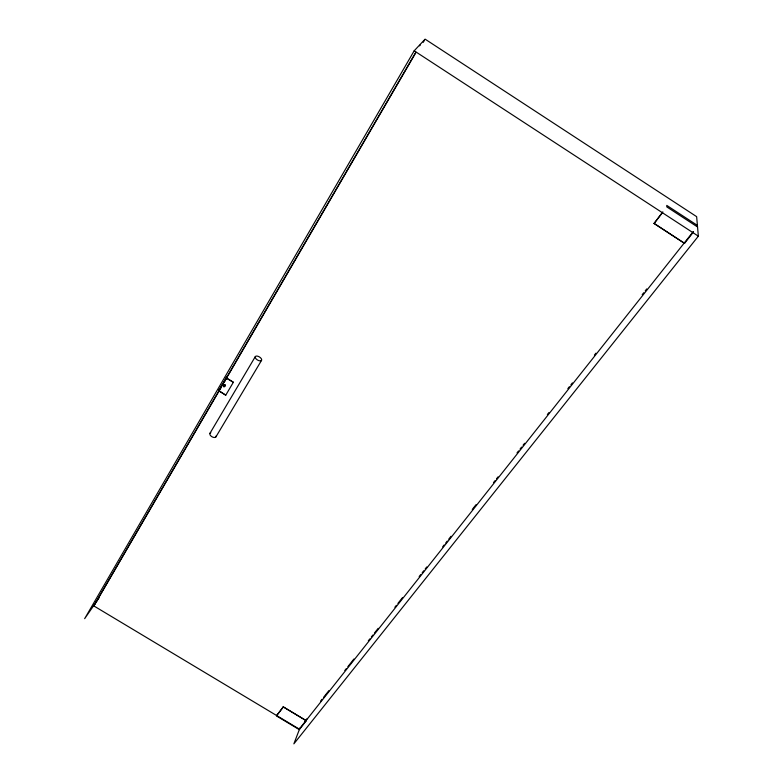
<?xml version="1.0" encoding="UTF-8"?>
<svg xmlns="http://www.w3.org/2000/svg" width="783" height="783" viewBox="0 0 783 783"><rect width="100%" height="100%" fill="white"/><g stroke="black" fill="none" stroke-linecap="round" stroke-linejoin="round"><path stroke-width="1.17" d="M693.532 231.895L684.567 243.366L654.059 223.498L662.868 211.89M306.3 720.712L283.28 706.892L306.3 720.712L299.312 729.639L276.438 715.916L283.201 707.098M307.063 718.696L304.812 721.544M299.938 728.014L293.87 743.85L698.348 236.172L696.645 216.656L425.11 39.15L414.187 50.797L84.652 618.668L99.069 597.86M223.468 385.765L223.684 386.782L224.662 386.469M224.652 381.36L227.51 376.447L218.966 390.746L225.749 395.17L218.555 390.707L227.324 376.114M299.527 729.257L93.833 605.925L415.861 52.167M221.227 387.262L93.833 605.925M222.323 385.373L223.547 383.259M227.853 375.86L415.969 52.451M423.26 42.321L424.494 40.207M224.555 386.616L225.318 385.353M225.749 395.17L233.354 382.261L226.414 377.944M224.075 386.117L224.515 385.363M210.001 433.244L255.356 356.539M215.912 436.894L261.532 360.395A3.641 1.82 30.9 0 0 257.803 356.216A3.641 1.82 30.9 0 0 255.992 358.8A3.641 1.82 30.9 0 0 261.532 360.386M233.354 382.261L225.993 377.905M218.555 390.707L219.896 388.887M276.653 715.545L283.28 706.892M654.059 223.498L662.555 212.428M320.531 701.196L322.048 699.278M323.565 697.359L328.88 690.655M344.814 670.512L346.331 668.604M347.848 666.685L353.916 659.012M368.323 640.797L369.85 638.879M371.367 636.961L372.884 635.042M374.401 633.124L378.189 628.328M394.877 607.236L396.394 605.318M397.911 603.399L402.472 597.654M419.159 576.562L420.677 574.644M422.194 572.725L423.711 570.807M425.228 568.889L426.745 566.97M442.679 546.837L444.196 544.919M445.713 543.001L447.23 541.082M448.747 539.164L451.018 536.286M472.266 509.449L476.054 504.653M493.505 482.602L495.022 480.684M496.539 478.765L498.057 476.847M517.025 452.877L518.542 450.959M520.059 449.041L521.576 447.122M523.093 445.214L524.61 443.295M547.366 414.53L548.883 412.612M567.851 388.642L569.368 386.724M570.885 384.805L572.402 382.887M594.405 355.091L595.922 353.172M642.197 294.682L643.714 292.764M645.231 290.845L646.748 288.927M299.272 729.11L693.141 231.748M419.541 45.835L420.275 45.052M224.604 386.577C221.843 387.35 225.191 382.574 225.21 385.5M224.241 384.668L225.201 385.226M223.84 385.461L224.741 386.019M654.059 223.37L684.567 243.366M697.408 225.416L666.773 205.4L666.793 206.898L697.545 226.972M414.187 50.797L698.348 236.172M216.098 436.014A3.475 1.958 30.3 0 1 211.841 436.689A3.475 1.958 30.3 0 1 210.784 432.735"/></g></svg>
